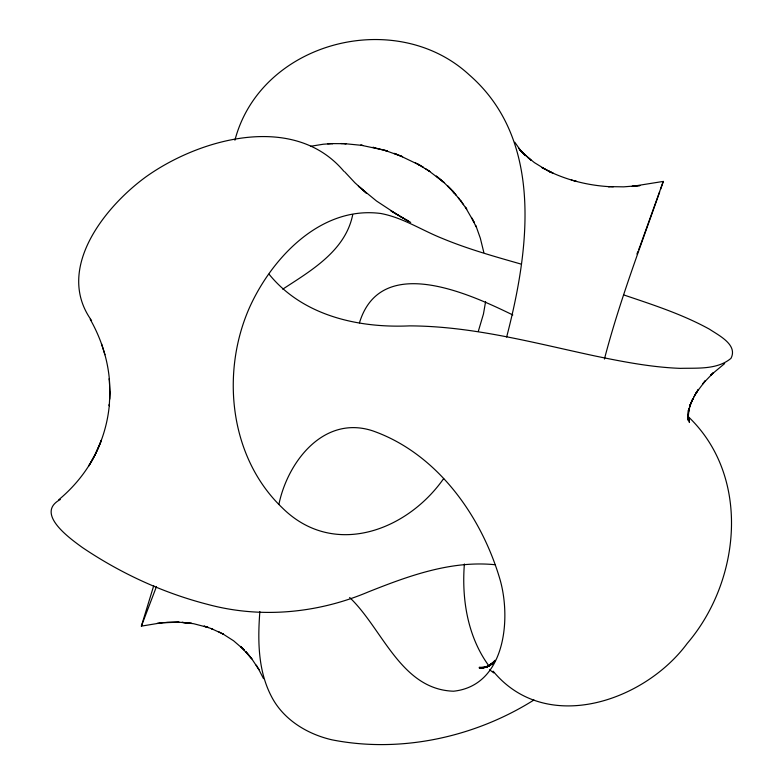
<?xml version="1.0" encoding="UTF-8"?>
<svg xmlns="http://www.w3.org/2000/svg" width="784" height="784" viewBox="0 0 784 784"><rect width="100%" height="100%" fill="white"/><g stroke="black" fill="none" stroke-linecap="round" stroke-linejoin="round"><path stroke-width="1.18" d="M157.055 623.398L162.053 622.712L141.375 626.132L153.733 585.668M109.927 393.264L109.339 378.652L109.927 393.264L109.27 405.847L109.427 404.034C107.555 425.918 100.391 447.282 88.788 465.931L95.099 454.671L101.45 440.108C92.973 463.471 77.763 484.012 58.663 499.82M109.78 399.144L109.946 392.265M688.166 415.206L687.901 420.136L689.077 408.631L688.058 414.893M464.383 563.99C461.59 599.446 467.685 637.274 489.285 666.38M259.857 611.589C257.691 640.067 257.858 670.359 271.352 696.3C283.2 719.536 307.103 734.098 331.946 739.822C400.761 753.444 474.908 737.205 533.943 699.985M485.61 301.556L483.454 313.992L478.407 331.015M352.712 214.708C345.45 250.811 311.16 270.588 282.75 289.159M613.284 186.808L608.276 186.612L623.692 186.847L639.999 185.553L632.012 186.416L663.284 181.418L640.146 245.882M688.656 411.237L690.488 404.162L689.91 406.043L693.007 398.615L691.4 401.79L696.937 391.461L694.007 396.743M359.454 322.841C380.71 252.889 469.498 293.824 512.805 314.962M506.64 337.032C528.945 251.105 544.517 140.463 469.351 74.96C395.773 6.811 260.788 41.542 234.916 140.209M604.425 359.043C619.223 302.212 640.244 247.303 659.677 191.962M278.888 504.445C287.61 461.805 323.723 414.893 372.527 430.788C437.021 453.348 481.415 515.931 500.055 579.641C511.403 619.34 505.18 685.657 453.564 691.214C400.898 689.528 382.533 628.709 349.644 597.496M688.832 409.601L690.488 404.162M660.579 189.287L663.284 181.418M156.506 586.481L141.375 626.132M636.912 254.016L637.99 251.301M638.715 249.488L639.793 246.774M693.007 398.615L690.371 404.475L691.341 402.329M695.183 394.636L698.358 389.432L696.437 392.568L705.443 380.593L702.64 383.935L713.43 372.674L710.618 375.262L724.671 363.551M494.243 661.392L491.617 664.822L495.125 660.265M443.695 478.534C406.955 531.052 333.21 558.512 282.23 507.777C229.31 457.141 220.608 372.292 249.714 307.103C272.322 257.26 321.322 205.653 380.799 213.493C402.751 217.56 421.655 230.202 442.147 238.356C467.636 248.979 494.273 256.427 520.782 264.002M494.743 660.726L489.128 665.841L492.381 663.088L488.373 666.253L491.725 663.656L487.53 666.665L491.617 663.842L486.746 667.017L491.176 664.215L486.051 667.282L490.323 664.832L485.384 667.498L489.579 665.322L482.807 667.968L485.972 667.047M60.319 499.506C34.457 513.393 70.237 538.677 82.379 547.506C120.589 573.29 163.131 592.969 207.809 604.425C260.876 618.752 317.843 613.313 368.245 591.949C408.493 575.926 451.065 560.295 495.165 564.735M487.031 666.733L479.338 668.193L485.012 667.321M310.768 146.255L323.361 144.217L332.808 143.57L327.683 143.844M482.944 667.625L485.737 667.341L481.229 667.566L486.168 667.409M166.796 622.437L161.347 622.8L179.144 622.182L166.796 622.437L180.124 622.31L191.972 623.437L181.966 622.349L193.668 623.721L208.377 627.553L204.065 626.112L212.611 629.062L211.376 628.621L223.342 634.158L218.54 631.688M481.229 667.566L484.296 667.586L482.287 667.458M331.985 143.609L346.244 143.697L340.962 143.55M482.621 667.517L479.132 667.4L483.944 667.576M344.705 143.668L362.698 145.452L360.66 145.158L384.924 150.273M609.276 186.661C588.568 185.436 568.028 180.438 549.3 171.451L553.053 173.176L541.93 167.541L550.77 172.166L547.448 170.451M375.046 147.823L372.861 147.314L387.531 151.155L384.777 150.332L402.584 156.702L394.185 153.37L397.361 154.634M575.799 181.261L576.554 181.467L571.34 179.987M624.064 295.039C653.121 304.839 682.57 314.355 709.52 329.221C718.644 335.336 738.087 344.793 730.972 358.366C717.193 369.911 697.182 367.892 680.326 368.362C651.641 367.304 623.368 361.806 595.321 356.044C533.982 342.931 472.654 326.085 409.464 325.879C358.308 328.182 302.761 315.795 269.069 274.214M399.399 155.438L419.842 165.238L415.393 162.807M405.475 219.51L408.562 221.264L391 210.916L410.698 222.431M545.35 169.344L534.394 162.602L523.428 153.723M421.635 166.316L423.086 167.129L418.097 164.287L429.848 171.5L425.281 168.54M222.852 633.903L233.593 640.783L244.471 650.171L240.629 646.437L251.86 658.844L245.97 651.749L251.762 658.805L258.955 669.634L256.221 665.165L256.623 665.812M400.487 216.649L403.446 218.373M398.674 215.58L376.506 200.998L358.357 186.082L366.53 193.256L354.946 182.799L344.744 171.863M428.868 170.873L444.224 182.652L436.316 176.077L444.273 182.79L454.514 193.129L451.496 189.836L459.591 199.303L458.287 197.695L466.764 209.201L465.373 207.211L474.193 222.568L471.507 217.462M489.628 669.771L493.704 672.897M528.014 157.653L530.993 160.171L519.988 149.979L525.094 155.408L518.577 148.098L522.516 152.674M688.234 416.637C751.18 476.545 740.713 580.964 687.264 643.37C644.34 701.572 545.997 735.284 493.116 671.163M454.544 193.227L452.78 191.178L456.425 195.432M520.37 150.185L514.784 142.227M343.96 171.382C294.451 112.347 200.018 138.151 145.853 176.91C104.537 207.005 54.713 269.373 91.591 320.568M463.579 204.673L460.286 200.165L461.698 202.105M90.209 319.304C100.773 337.953 107.673 358.739 109.446 380.142M258.573 669.026L263.512 678.65M472.85 219.99L476.025 226.752M475.761 225.322L480.337 238.238L483.836 252.487M101.479 343.715L104.929 354.721M688.136 416.853L689.459 422.537L687.96 414.785L688.656 420.302L688.146 416.284M688.117 410.571L688.176 415.491M451.192 189.473L447.566 185.877L451.202 189.561"/></g></svg>
